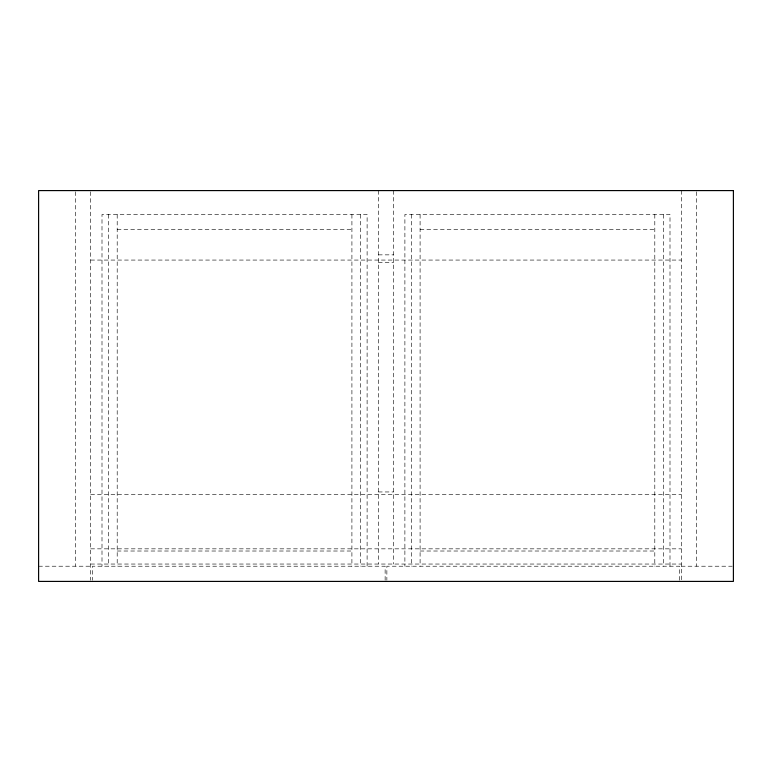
<?xml version="1.0" encoding="UTF-8"?>
<svg xmlns="http://www.w3.org/2000/svg" width="772" height="772" viewBox="0 0 772 772"><rect width="100%" height="100%" fill="white"/><g stroke="black" fill="none" stroke-linecap="round" stroke-linejoin="round"><path stroke-width="0.58" stroke-dasharray="3.86 2.9" d="M117.199 229.67L351.907 229.67M420.093 229.67L654.801 229.67M378.396 254.857L393.604 254.857M90.71 260.067L681.29 260.067M378.396 262.673L393.604 262.673M378.396 491.957L393.604 491.957M90.71 494.562L681.29 494.562M90.71 548.844L681.29 548.844M117.199 551.015L351.907 551.015M420.093 551.015L654.801 551.015M90.71 564.043L681.29 564.043M38.6 566.214L90.71 566.214M681.29 566.214L732.213 566.214M696.489 191.794L696.489 566.214M681.29 190.588L681.29 581.413M679.553 580.245L679.553 566.214L386.868 566.214L386.868 580.245M669.999 566.214L669.999 214.471L404.895 214.471L404.885 566.214M663.486 214.471L663.486 566.214M654.801 214.471L654.801 566.214M420.093 214.471L420.093 566.214M411.408 214.471L411.399 566.214M393.604 190.588L393.604 564.043M385.132 580.245L385.132 566.214L92.447 566.214L92.447 580.245M378.396 190.588L378.396 564.043M367.105 566.214L367.115 214.471L102.001 214.471L102.001 566.214M360.592 214.471L360.592 566.214M351.916 214.471L351.907 566.214M117.199 214.471L117.199 566.214M108.514 214.471L108.514 566.214M90.71 191.784L90.71 580.245M75.511 191.794L75.511 566.214"/><path stroke-width="1.16" d="M733.4 190.588L38.6 190.588L38.6 581.413L733.4 581.413L733.4 190.588"/></g></svg>
